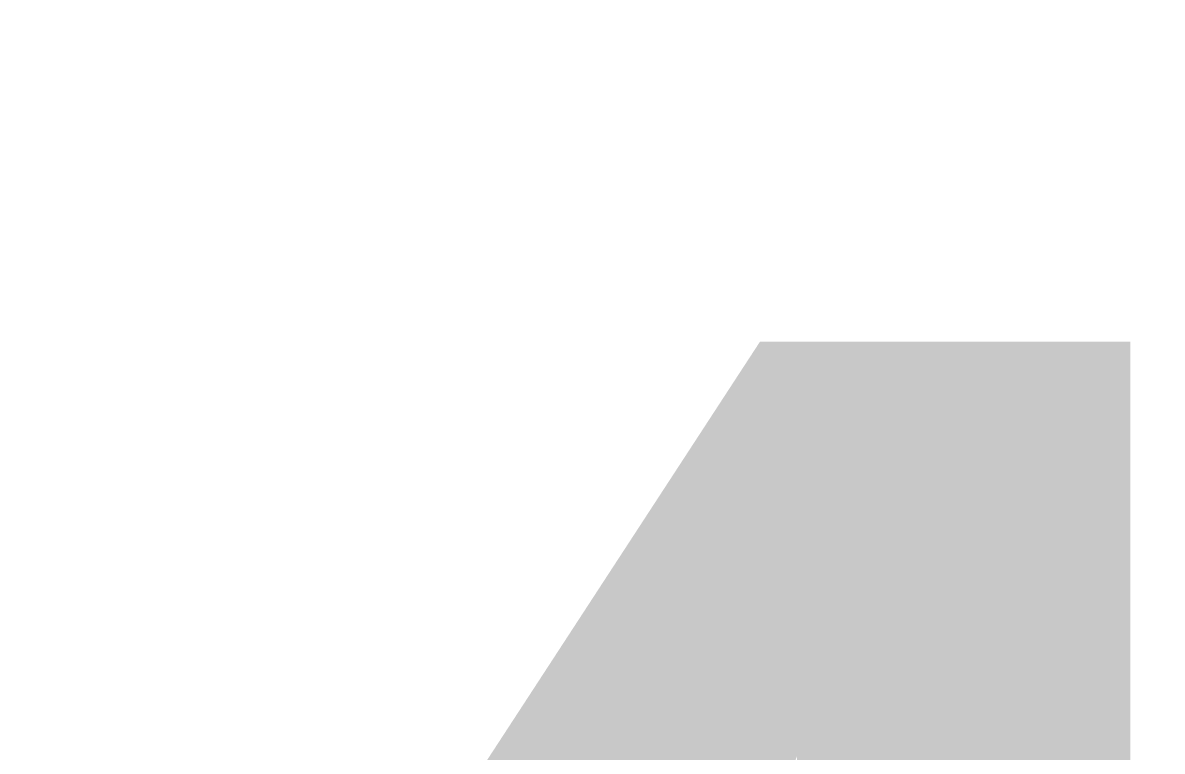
# Model space of a CAD drawing. Header units: millimetres. Extents: x -179928 to 528275, y -469666 to 511935.
# Drawn here: x 41545 to 42049, y 105559 to 105881 of the extents above; entities that cross this region are included whole.
import ezdxf

# ---------------------------------------------------------------- set-up
doc = ezdxf.new("R2010")
doc.units = ezdxf.units.MM
for name, color, linetype in [('ad-Furniture', 8, 'Continuous'), ('ad-Lvl-Plinth', 30, 'Continuous'), ('ad-Text main', 7, 'Continuous')]:
    doc.layers.add(name, color=color, linetype=linetype)
doc.layers.add('ad-Landscape', color=94, linetype='Continuous', lineweight=35)
doc.layers.add('ad-Landscape 2', color=7, linetype='Continuous', lineweight=35, true_color=0x264c00)
doc.styles.add('Sections_The woods Site plan_Entrances$0$Standard', font='arial.ttf')
doc.styles.get("Standard").update_dxf_attribs({"font": 'arial.ttf'})

# ---------------------------------------------------------------- blocks, each defined once
blk = doc.blocks.new('bamboo')
at = {"layer": 'ad-Landscape 2'}
for points in [[(811.3, 961.7), (701, 970), (793.1, 931.4), (802.8, 954.4)], [(1141.3, 824.7), (1092, 972.3), (1115.5, 803.4), (1141.3, 824.7)], [(897.3, 947.3), (973.8, 807), (863.4, 918.2), (888.9, 940.1)], [(745.4, 783.8), (696, 931.4), (719.6, 762.5), (745.4, 783.8)], [(759.2, 902.3), (696.2, 907), (710.8, 890.1), (750.8, 895)], [(822.2, 897.5), (816.2, 818.8), (799.2, 907.2), (815, 906)], [(1157.1, 823.2), (1299, 896.7), (1185.5, 788.7), (1164.2, 814.6)], [(564.8, 755.5), (530.9, 726.4), (511.4, 886.2), (557.5, 764)], [(503, 776), (461.8, 755.3), (398.7, 863), (494.5, 768.7)], [(761.1, 782.3), (903, 855.8), (789.6, 747.8), (768.2, 773.7)], [(432.6, 821.6), (485.5, 787.1), (480.9, 808.9), (443.5, 823.9)], [(1117, 819.1), (1145.4, 784.6), (985.2, 768.4), (1108.4, 812)], [(1291.5, 647.4), (1242.1, 795), (1265.7, 626.1), (1291.5, 647.4)], [(570.9, 731.3), (717.4, 783.7), (549, 756.7), (570.9, 731.3)], [(721.1, 778.2), (749.5, 743.7), (589.3, 727.5), (712.5, 771.1)], [(1095.3, 757.7), (1115.1, 716.2), (1006.1, 655.3), (1102.4, 749.1)], [(1205.3, 747.1), (1283.9, 739.5), (1195.2, 724.3), (1196.7, 740)], [(1140.9, 737.5), (1130.4, 627.4), (1170.9, 718.7), (1148, 728.8)], [(569.7, 715.5), (646.1, 575.2), (535.8, 686.4), (561.2, 708.3)], [(699.3, 716.8), (719.2, 675.2), (610.2, 614.4), (706.4, 708.2)], [(1307.2, 645.9), (1449.1, 719.5), (1335.7, 611.4), (1314.3, 637.3)], [(809.4, 706.2), (888, 698.6), (799.3, 683.4), (800.8, 699.1)], [(745, 696.6), (734.5, 586.5), (774.9, 677.8), (752.1, 687.9)], [(868.3, 552), (818.9, 699.6), (842.4, 530.7), (868.3, 552)], [(1073.1, 552), (1023.7, 699.6), (1047.2, 530.7), (1073.1, 552)], [(1199.3, 684.2), (1193.3, 621.3), (1210.5, 635.5), (1206.4, 675.6)], [(803.4, 643.3), (797.4, 580.4), (814.6, 594.6), (810.5, 634.7)], [(1267.2, 641.9), (1295.6, 607.4), (1135.4, 591.1), (1258.6, 634.8)], [(884, 550.5), (1025.9, 624), (912.4, 516), (891.1, 541.8)], [(1088.8, 550.5), (1230.7, 624), (1117.2, 516), (1095.9, 541.8)], [(742.3, 469.2), (708.4, 440), (688.9, 599.9), (735, 477.6)], [(680.5, 489.6), (639.3, 469), (576.2, 576.7), (672, 482.3)], [(1245.4, 580.5), (1265.3, 538.9), (1156.3, 478), (1252.6, 571.9)], [(1355.5, 569.8), (1434.1, 562.2), (1345.4, 547), (1346.9, 562.7)], [(1291.1, 560.2), (1280.6, 450.1), (1321.1, 541.4), (1298.2, 551.6)], [(843.9, 546.4), (872.4, 511.9), (712.1, 495.7), (835.3, 539.3)], [(1048.7, 546.4), (1077.2, 511.9), (916.9, 495.7), (1040.1, 539.3)], [(1349.5, 506.9), (1343.5, 444), (1360.7, 458.2), (1356.6, 498.3)], [(748.4, 444.9), (894.9, 497.3), (726.5, 470.3), (748.4, 444.9)], [(822.2, 485), (842, 443.4), (733.1, 382.6), (829.3, 476.4)], [(1027, 485), (1046.8, 443.4), (937.9, 382.6), (1034.1, 476.4)], [(932.3, 474.4), (1010.9, 466.8), (922.2, 451.6), (923.7, 467.3)], [(1137.1, 474.4), (1215.7, 466.8), (1126.9, 451.6), (1128.4, 467.3)], [(867.9, 464.7), (857.4, 354.7), (897.8, 446), (875, 456.1)], [(1072.7, 464.7), (1062.1, 354.7), (1102.6, 446), (1079.8, 456.1)], [(661.1, 443.6), (550.9, 451.8), (643, 413.2), (652.6, 436.3)], [(617.5, 275.9), (618.2, 435.7), (661.3, 285.1), (628.5, 278.2)], [(747.2, 429.2), (823.6, 288.8), (713.3, 400), (738.7, 421.9)], [(926.3, 411.5), (920.3, 348.6), (937.5, 362.8), (933.4, 402.9)], [(1131.1, 411.5), (1125, 348.6), (1142.3, 362.8), (1138.2, 402.9)], [(609.1, 384.1), (546.1, 388.8), (560.6, 371.9), (600.6, 376.8)], [(672.1, 379.4), (666.1, 300.6), (649, 389), (664.8, 387.8)], [(707.3, 283.4), (750.5, 349.5), (722.8, 263.8), (709.6, 272.4)], [(461.7, 281.3), (608.2, 333.7), (439.8, 306.7), (461.7, 281.3)], [(945.2, 153.2), (945.8, 313), (988.9, 162.4), (956.1, 155.5)], [(608.9, 262.7), (455.2, 287.4), (615.8, 229.9), (608.9, 262.7)], [(602.5, 238.5), (646.3, 247.7), (586.3, 98.2), (604.8, 227.6)]]:
    blk.add_lwpolyline(points, dxfattribs=at)
blk = doc.blocks.new('A$C7DA81DBD')
at = {"layer": 'ad-Landscape'}
for centre, radius, start, end in [((0.3234, 3.905), 0.4767, 132.7387, 179.5624), ((-0.2663, 4.0457), 0.2252, 130.8443, 173.759), ((-0.4908, 4.0166), 0.2139, 30.4156, 68.83), ((-0.0961, 4.0625), 0.2274, 130.9335, 187.2728), ((-0.4137, 3.9807), 0.3046, 17.0973, 56.395), ((-1.1804, 3.4536), 0.743, 47.0323, 68.1406), ((-0.1425, 3.9552), 0.5349, 155.1905, 195.2068), ((-0.9056, 3.6412), 0.6057, 24.0272, 62.7305), ((0.4847, 3.8253), 0.8385, 164.1327, 202.2774), ((-0.4664, 3.7254), 0.3595, 3.0513, 66.2944), ((0.6722, 3.3341), 0.8727, 140.3941, 176.9962), ((-1.3701, 3.1096), 0.824, 23.2196, 61.7797), ((0.8101, 3.7172), 1.4584, 175.3381, 205.5558), ((-0.8731, 3.3135), 0.5704, 6.6723, 66.2687), ((1.7398, 3.1245), 2.0667, 169.3214, 184.0479), ((-0.8762, 2.8295), 0.8955, 11.9619, 49.2113), ((-1.4049, 2.5545), 0.8684, 18.6878, 65.2839), ((2.889, 3.1417), 3.5018, 179.9824, 192.0052), ((-0.9142, 2.3228), 0.8735, 31.4049, 69.8192), ((0.4533, 2.5144), 0.6755, 132.165, 188.6083), ((-1.1439, 1.6998), 0.9279, 34.9166, 71.0505), ((0.9729, 1.8753), 1.4339, 153.1598, 192.1138), ((-0.9472, 1.8177), 0.9527, 6.2214, 47.7369), ((-1.8918, 0.7397), 1.7085, 20.4746, 58.3718), ((1.1235, 0.9635), 1.4762, 139.5678, 220.4322), ((-2.0051, -0.5207), 2.0521, 33.3645, 71.7788)]:
    blk.add_arc(centre, radius, start, end, dxfattribs=at)
at = {"layer": 'ad-Landscape 2'}
for centre, radius, start, end in [((-0.3234, 3.905), 0.4767, 0.4376, 47.2613), ((0.4137, 3.9807), 0.3046, 123.605, 162.9027), ((0.0961, 4.0625), 0.2274, 352.7272, 49.0665), ((0.4908, 4.0166), 0.2139, 111.17, 149.5844), ((0.2663, 4.0457), 0.2252, 6.241, 49.1557), ((0.9056, 3.6412), 0.6057, 117.2695, 155.9728), ((0.1425, 3.9552), 0.5349, 344.7932, 24.8095), ((1.1804, 3.4536), 0.743, 111.8594, 132.9677), ((0.6413, 3.9243), 0.3417, 341.3254, 39.8207), ((0.4664, 3.7254), 0.3595, 113.7056, 176.9487), ((-0.4847, 3.8253), 0.8385, 337.7226, 15.8673), ((1.3268, 3.7443), 0.3576, 114.3218, 165.6204), ((-5.8663, 2.673), 7.168, 9.16665, 11.24033), ((1.4147, 3.7701), 0.2686, 101.0401, 144.9578), ((1.0529, 3.8878), 0.3429, 353.8947, 25.1777), ((1.7595, 3.3631), 0.6247, 106.9117, 148.7423), ((1.0337, 3.8696), 0.5516, 334.5471, 9.5144), ((-0.6722, 3.3341), 0.8727, 3.0038, 39.6059), ((1.8213, 3.5993), 0.3023, 107.3992, 143.6788), ((1.4522, 3.7508), 0.3106, 341.2129, 26.1809), ((0.8731, 3.3135), 0.5704, 113.7313, 173.3277), ((-0.8101, 3.7172), 1.4584, 334.4442, 4.6619), ((1.3701, 3.1096), 0.824, 118.2203, 156.7804), ((-0.7845, 3.7974), 1.7654, 341.3885, 1.2452), ((1.383, 3.3555), 0.488, 108.8174, 152.5625), ((0.2113, 3.764), 1.0157, 324.8498, 3.0189), ((2.4444, 2.7002), 1.2047, 114.4744, 140.3824), ((0.4659, 3.9514), 1.4875, 337.2926, 354.0275), ((2.1581, 3.3546), 0.3559, 99.6308, 133.1371), ((1.6924, 3.6508), 0.4098, 336.3892, 7.6723), ((0.5792, 3.7449), 0.9742, 298.3444, 353.5331), ((1.7238, 2.9221), 0.7346, 103.908, 139.6134), ((0.8762, 2.8295), 0.8955, 130.7887, 168.0381), ((-1.7398, 3.1245), 2.0667, 355.9521, 10.6786), ((2.2394, 2.9434), 0.5806, 93.3251, 131.6636), ((0.9147, 3.7961), 1.3196, 333.7814, 348.0611), ((2.4029, 3.194), 0.3293, 92.3146, 133.7549), ((2.1061, 3.4684), 0.2887, 325.3594, 10.9222), ((1.4049, 2.5545), 0.8684, 114.7161, 161.3122), ((-0.2948, 3.161), 1.349, 329.987, 7.7695), ((0.4879, 3.7225), 1.408, 309.2482, 345.9132), ((1.8961, 2.6169), 0.7641, 93.1884, 132.6145), ((2.6219, 2.7574), 0.6207, 93.0667, 130.2241), ((2.1285, 3.3962), 0.4606, 314.4168, 357.6352), ((2.2078, 2.5037), 0.7304, 88.9494, 129.1849), ((1.0136, 3.5245), 1.2421, 311.6019, 346.473), ((3.0457, 2.0047), 1.2814, 103.7152, 113.8565), ((2.4584, 3.1948), 0.2887, 325.3594, 10.9222), ((0.9142, 2.3228), 0.8735, 110.1808, 148.5951), ((-2.889, 3.1417), 3.5018, 347.9948, 0.0176), ((3.0549, 2.2322), 0.863, 98.6128, 128.9762), ((2.5541, 3.0699), 0.3719, 312.039, 2.3981), ((2.4357, 2.4238), 0.6427, 77.6145, 116.9239), ((1.9988, 3.0323), 0.5442, 309.3196, 1.7514), ((-0.4533, 2.5144), 0.6755, 351.3917, 47.835), ((1.6974, 2.079), 0.9321, 108.9915, 158.9853), ((-0.5421, 2.9513), 1.9362, 322.5885, 0.2685), ((3.0253, 2.6704), 0.2744, 78.7338, 122.0246), ((2.9291, 2.9329), 0.15, 306.1904, 2.5297), ((2.0257, 2.069), 0.8461, 98.5709, 141.5072), ((0.4415, 3.0214), 1.4626, 322.928, 355.4603), ((3.2048, 2.0899), 0.7587, 91.415, 126.1567), ((2.8327, 2.8868), 0.3555, 304.2819, 353.793), ((2.4021, 1.9593), 0.8207, 94.0733, 134.8771), ((1.4468, 2.8141), 0.8978, 319.4924, 357.6991), ((1.3292, 3.2587), 1.5303, 304.2544, 342.4095), ((2.8129, 2.1522), 0.6446, 92.2183, 140.8436), ((3.255, 2.3074), 0.3987, 82.2727, 109.059), ((4.7109, 2.1806), 1.4962, 159.5864, 165.4463), ((3.0882, 1.8014), 0.7945, 88.4481, 127.5281), ((2.167, 2.7765), 0.9598, 303.4494, 349.1419), ((1.1439, 1.6998), 0.9279, 108.9495, 145.0834), ((-1.1102, 2.3286), 1.9834, 352.8697, 7.1303), ((3.387, 2.0873), 0.4877, 88.4011, 129.1706), ((3.2185, 2.5369), 0.186, 299.0055, 11.7638), ((0.9472, 1.8177), 0.9527, 132.2631, 173.7786), ((-0.9729, 1.8753), 1.4339, 347.8862, 26.8402), ((3.4542, 2.3019), 0.1679, 76.8191, 120.1098), ((3.3252, 2.438), 0.1695, 323.7235, 9.2863), ((3.2095, 2.1093), 0.2729, 57.8448, 144.6011), ((2.8672, 2.5356), 0.5252, 291.9719, 338.1743), ((3.5474, 1.9775), 0.3785, 89.0458, 126.1809), ((3.4098, 2.3203), 0.1483, 278.297, 13.9033), ((2.3006, 1.3581), 0.9275, 90.1716, 138.2607), ((0.9565, 2.7668), 1.425, 308.2279, 340.2669), ((1.8918, 0.7397), 1.7085, 121.6282, 159.5254), ((-2.2619, 2.2221), 3.2578, 339.8575, 359.5136), ((1.856, 1.0904), 1.1017, 99.7318, 143.9609), ((0.0127, 2.4992), 1.6882, 321.4367, 348.9715), ((2.6751, 1.5084), 0.6953, 80.6567, 141.7175), ((1.8936, 2.412), 0.9205, 297.1177, 346.3316), ((3.3241, 1.386), 0.7926, 71.9877, 94.4337), ((3.6227, 2.031), 0.1831, 77.9287, 128.8575), ((3.4132, 2.1554), 0.2388, 327.6824, 13.2452), ((3.104, 2.4748), 0.5733, 273.6266, 324.2365), ((2.2585, 2.2572), 0.9551, 289.2599, 346.2572), ((3.0021, 1.5187), 0.5438, 70.202, 126.221), ((3.5079, 1.2176), 0.814, 72.4778, 93.2362), ((3.3942, 2.2431), 0.4369, 278.927, 325.2152), ((-1.1235, 0.9635), 1.4762, 319.5678, 40.4322), ((3.3701, 1.1333), 0.7046, 81.247, 114.3965), ((2.7888, 2.0624), 0.7268, 296.203, 341.3292), ((3.5663, 1.8937), 0.2709, 257.551, 346.3454), ((3.6458, 0.9704), 0.8788, 77.9266, 92.9974), ((2.0528, 0.5755), 1.111, 86.0484, 128.3502), ((0.5036, 2.3877), 1.7715, 307.9554, 336.5901), ((2.8127, 0.1703), 1.5025, 95.6253, 123.1332), ((1.8408, 1.8007), 0.8356, 300.6803, 350.6952), ((3.799, 1.3868), 0.2788, 60.3623, 119.6377), ((2.8723, 2.1694), 1.0147, 288.9376, 325.3584), ((3.5309, 1.1863), 0.4429, 66.5632, 113.4368), ((3.6025, 1.7876), 0.3701, 283.9638, 334.6363), ((2.0051, -0.5207), 2.0521, 108.2212, 146.6355), ((-0.278, 1.6321), 1.6541, 305.1459, 352.929), ((2.935, 0.5362), 0.8919, 73.6401, 116.0812)]:
    blk.add_arc(centre, radius, start, end, dxfattribs=at)
blk = doc.blocks.new('A$C279134A6')
at = {"layer": 'ad-Landscape', "linetype": 'Continuous'}
blk.add_line((72.23, 376.89), (16.73, 336.36), dxfattribs=at)
for points in [[(54.64, 595.87), (54.5, 596.4), (54.38, 596.92), (54.26, 597.44), (54.16, 597.95), (54.09, 598.45), (54.04, 598.93)], [(54.64, 595.87), (55.82, 595.04), (56.82, 594.39), (57.68, 593.9), (58.42, 593.54), (59.06, 593.3), (59.62, 593.16), (60.12, 593.09), (60.58, 593.08), (61.04, 593.1), (61.48, 593.18), (61.92, 593.32), (62.36, 593.53), (62.81, 593.82), (63.27, 594.21), (63.75, 594.7), (64.25, 595.32), (64.77, 596.07), (65.35, 597), (65.99, 598.17)], [(101.81, 583.95), (101.01, 582.09), (100.4, 580.52), (99.97, 579.19), (99.69, 578.08), (99.54, 577.13), (99.5, 576.32), (99.55, 575.61), (99.67, 574.97), (99.84, 574.35), (100.07, 573.77), (100.39, 573.2), (100.8, 572.65), (101.33, 572.11), (102, 571.59), (102.81, 571.07)], [(101.81, 583.95), (102.51, 584.29), (103.19, 584.61), (103.87, 584.92), (104.54, 585.2)], [(29.7, 528.37), (29.25, 528.06), (28.81, 527.74), (28.39, 527.43), (27.99, 527.1), (27.6, 526.77), (27.25, 526.44), (26.92, 526.09), (26.63, 525.73), (26.37, 525.36), (26.15, 524.97), (25.98, 524.54), (25.87, 524.06), (25.82, 523.53), (25.84, 522.93), (25.93, 522.24), (26.1, 521.47), (26.36, 520.59), (26.74, 519.56), (27.27, 518.34), (27.99, 516.88), (28.93, 515.13), (30.12, 513.04), (31.6, 510.58), (33.39, 507.68)], [(29.7, 528.37), (31.13, 528.24), (32.32, 528.08), (33.3, 527.89), (34.09, 527.68), (34.73, 527.45), (35.25, 527.2), (35.67, 526.93), (36.03, 526.63), (36.36, 526.32), (36.64, 525.97), (36.89, 525.58), (37.09, 525.13), (37.24, 524.62), (37.34, 524.02), (37.38, 523.34), (37.36, 522.55), (37.27, 521.63), (37.1, 520.55), (36.83, 519.25), (36.44, 517.68), (35.92, 515.79), (35.25, 513.53), (34.41, 510.84), (33.39, 507.68)], [(73.29, 506.76), (73.89, 508.69), (74.45, 510.28), (74.98, 511.57), (75.5, 512.6), (76, 513.41), (76.49, 514.05), (76.99, 514.56), (77.5, 514.97), (78.03, 515.33), (78.59, 515.63), (79.2, 515.85), (79.87, 516), (80.62, 516.06), (81.47, 516.03), (82.42, 515.89), (83.51, 515.63), (84.73, 515.25), (86.15, 514.71), (87.8, 513.98), (89.72, 513.02), (91.97, 511.82), (94.59, 510.32)], [(73.29, 506.76), (73.6, 506.05), (73.91, 505.35), (74.22, 504.68), (74.55, 504.03), (74.9, 503.41), (75.26, 502.82), (75.64, 502.28), (76.05, 501.77), (76.48, 501.31), (76.97, 500.9), (77.51, 500.54), (78.13, 500.25), (78.85, 500.03), (79.69, 499.88), (80.65, 499.81), (81.76, 499.82), (83.05, 499.93), (84.55, 500.16), (86.32, 500.56), (88.42, 501.17), (90.89, 502), (93.8, 503.12)], [(59.76, 418.5), (59.3, 418.18), (58.87, 417.87), (58.44, 417.55), (58.04, 417.23), (57.66, 416.9), (57.3, 416.56), (56.97, 416.21), (56.68, 415.86), (56.42, 415.49), (56.2, 415.09), (56.04, 414.66), (55.92, 414.18), (55.87, 413.65), (55.89, 413.05), (55.98, 412.37), (56.15, 411.59), (56.41, 410.71), (56.79, 409.69), (57.32, 408.46), (58.04, 407), (58.98, 405.25), (60.17, 403.16), (61.65, 400.7), (63.44, 397.81)], [(59.76, 418.5), (61.19, 418.36), (62.37, 418.2), (63.35, 418.02), (64.14, 417.81), (64.78, 417.58), (65.3, 417.32), (65.72, 417.05), (66.08, 416.75), (66.41, 416.44), (66.7, 416.09), (66.94, 415.7), (67.14, 415.25), (67.29, 414.74), (67.39, 414.14), (67.43, 413.46), (67.41, 412.67), (67.32, 411.75), (67.15, 410.67), (66.88, 409.37), (66.49, 407.8), (65.97, 405.91), (65.3, 403.65), (64.46, 400.97), (63.44, 397.81)], [(239.13, 354.81), (91.68, 387.47), (9.73, 365.32)], [(74, 364.42), (74.59, 366.35), (75.15, 367.94), (75.69, 369.23)], [(74, 364.42), (74.3, 363.71), (74.61, 363.01), (74.93, 362.34)]]:
    blk.add_lwpolyline(points, dxfattribs=at)
for centre, radius, start, end in [((67.02, 731.09), 139.86, 257.08107, 317.74147), ((1.1, 443.72), 154.97, 77.08107, 78.0944), ((87.95, 678.78), 154.97, 241.34686, 242.36019), ((-48.82, 417.59), 139.86, 1.69979, 62.36019), ((-8.71, 462.37), 50.42, 359.27125, 70.88821), ((-9.2, 348.28), 124.35, 18.06286, 85.75592), ((9.05, 460.07), 59.23, 267.78669, 344.39682), ((12.57, 400.98), 34.97, 20.50888, 108.24698), ((35.06, 421.54), 110.38, 265.32536, 305.15368), ((29.31, 347.21), 67.87, 275.76108, 327.6837)]:
    blk.add_arc(centre, radius, start, end, dxfattribs=at)
blk = doc.blocks.new('zw$DAD3')
at = {"true_color": 0x7f5f3f, "transparency": 33554610}
h = blk.add_hatch(dxfattribs=at)
h.set_pattern_fill('DOTS', color=37, scale=20, angle=360)
h.set_pattern_definition([(360, (-800139.518, 271344.397), (15.875, 31.75), [0, -31.75])])
h.paths.add_polyline_path([(450, -2530), (2915, -2530), (2915, -450), (450, -450)])
at = {"xscale": 95.10164028446887, "yscale": 95.10164028446887, "zscale": 95.10164028446887, "rotation": 359.9999999999999}
blk.add_blockref('A$C7DA81DBD', (1592.07, -1603.96), dxfattribs=at)
at = {"layer": 'ad-Landscape', "linetype": 'Continuous', "xscale": 0.473259546584505, "yscale": 0.473259546584505, "zscale": 0.473259546584505, "rotation": 359.9999999999999}
blk.add_blockref('bamboo', (1292.6, -1624.94), dxfattribs=at)
at = {"layer": 'ad-Landscape', "xscale": -0.5272785422807036, "yscale": 0.5272785422807036, "zscale": 0.5272785422807036, "rotation": 180}
blk.add_blockref('A$C279134A6', (1999.14, -1138.35), dxfattribs=at)
at = {"layer": 'ad-Text main', "insert": (1759.1, -1302.07), "char_height": 100, "width": 1547.8425, "attachment_point": 5, "bg_fill": 2}
blk.add_mtext("13'-9'' x 12'-10''", dxfattribs=at)
blk = doc.blocks.new('1625_East Villa')
at = {"layer": 'ad-Furniture'}
blk.add_blockref('zw$DAD3', (3610, 8185), dxfattribs=at)
blk = doc.blocks.new("All Plot's Villa Plans")
at = {"ltscale": 5, "rotation": 352.4703876422526}
blk.add_blockref('1625_East Villa', (35550.66, 99624.73), dxfattribs=at)
blk = doc.blocks.new('zw$63CD')
at = {"layer": 'ad-Lvl-Plinth', "insert": (49967.33, 5677.24), "char_height": 1269.9849, "width": 5416.267, "attachment_point": 5, "style": 'Sections_The woods Site plan_Entrances$0$Standard', "bg_fill": 19, "box_fill_scale": 1.5, "bg_fill_color": 257, "bg_fill_transparency": 0}
blk.add_mtext('\\pxt4;499.46', dxfattribs=at)

msp = doc.modelspace()

# ---------------------------------------------------------------- block references
at = {"ltscale": 5}
msp.add_blockref("All Plot's Villa Plans", (0, 0), dxfattribs=at)

# ---------------------------------------------------------------- next in the draw order: block references
at = {"layer": 'ad-Lvl-Plinth', "ltscale": 5}
msp.add_blockref('zw$63CD', (-5982.94, 99418.55), dxfattribs=at)

doc.saveas('drawing.dxf')
